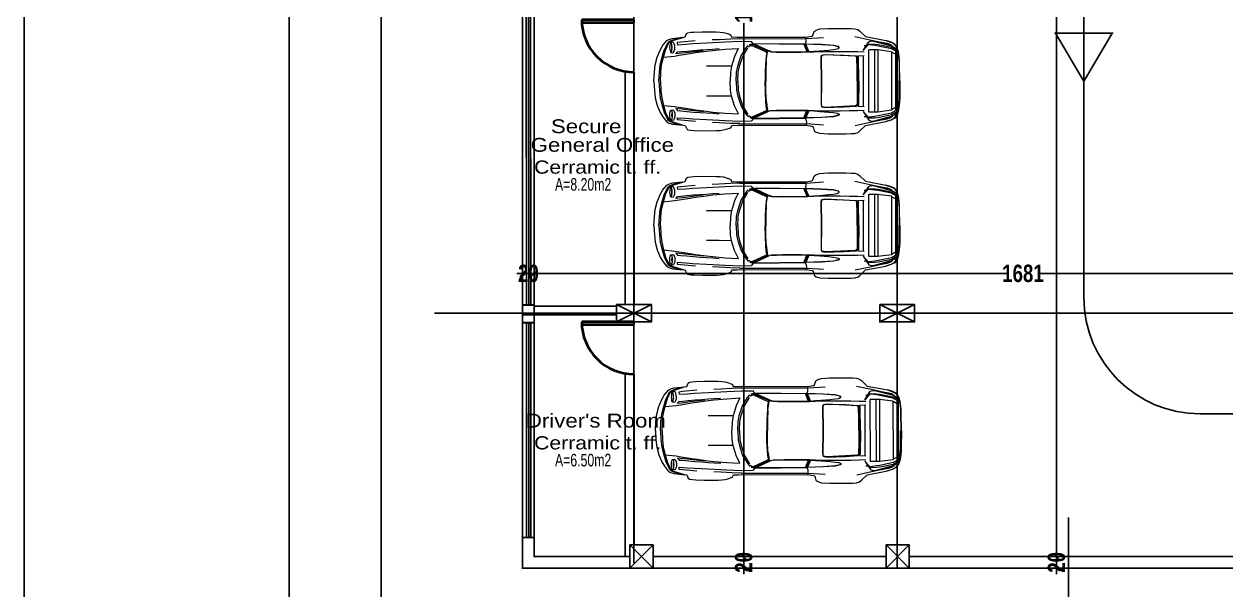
# Model space of a CAD drawing. Extents: x 285329 to 658348, y -83126 to -16980.
# Drawn here: x 330888 to 332954, y -42734 to -41760 of the extents above; entities that cross this region are included whole.
import ezdxf

# ---------------------------------------------------------------- set-up
doc = ezdxf.new("R2010")
doc.units = 0
doc.linetypes.add('CENTER', pattern=[50.8, 31.75, -6.35, 6.35, -6.35])
doc.layers.get('0').update_dxf_attribs({"linetype": 'CONTINUOUS'})
doc.layers.get('DEFPOINTS').update_dxf_attribs({"color": 9, "linetype": 'CONTINUOUS'})
for name, color, linetype, lineweight in [('A-Axis', 1, 'CENTER', 9), ('A-Door', 5, 'CONTINUOUS', 15), ('A-text finishing', 6, 'CONTINUOUS', 13), ('A-text function', 30, 'CONTINUOUS', 20), ('FIGURES', 153, 'CONTINUOUS', 0), ('SECTION-ar', 131, 'CONTINUOUS', 40), ('VIS', 8, 'CONTINUOUS', 18)]:
    doc.layers.add(name, color=color, linetype=linetype, lineweight=lineweight)
for name, color, linetype in [('AXIS', 1, 'CONTINUOUS'), ('COLUMN', 5, 'CONTINUOUS'), ('FURNITURE', 4, 'CONTINUOUS'), ('TEXT', 3, 'CONTINUOUS'), ('WALL', 7, 'CONTINUOUS'), ('WALL1', 2, 'CONTINUOUS')]:
    doc.layers.add(name, color=color, linetype=linetype)
doc.styles.add('ARIAL', font='BOD_CB.TTF', dxfattribs={"width": 1.2})
doc.styles.add('CITYBLUEPRINT', font='cityb___.ttf', dxfattribs={"width": 0.8})
doc.styles.get("Standard").update_dxf_attribs({"font": 'sanss___.ttf', "height": 15})
doc.dimstyles.new('50', dxfattribs={"dimtxt": 30, "dimasz": 10, "dimexe": 5, "dimexo": 6, "dimgap": 5, "dimtad": 0, "dimdec": 0, "dimdsep": 46, "dimtxsty": 'CITYBLUEPRINT', "dimblk1": 'OBLIQUE', "dimblk2": 'OBLIQUE', "dimsah": 1, "dimcen": 0.05, "dimdle": 0.03, "dimclre": 22, "dimclrt": 7, "dimadec": 0, "dimazin": 0, "dimtfac": 1, "dimtdec": 0, "dimtix": 1, "dimtmove": 0, "dimatfit": 3, "dimldrblk": 'OBLIQUE', "dimfxl": 1, "dimtolj": 1, "dimtzin": 0, "dimarcsym": 0})
doc.dimstyles.new('STANDARD$0', dxfattribs={"dimscale": 0, "dimtxt": 50, "dimasz": 8, "dimexe": 15, "dimexo": 0.0625, "dimgap": 2, "dimtad": 1, "dimdec": 0, "dimzin": 0, "dimdsep": 46, "dimtxsty": 'Standard', "dimblk1": 'ARCHTICK', "dimblk2": 'ARCHTICK', "dimsah": 1, "dimcen": 0.09, "dimdle": 15, "dimclrd": 3, "dimclre": 3, "dimclrt": 3, "dimazin": 0, "dimtfac": 1, "dimtdec": 0, "dimtofl": 0, "dimtmove": 1, "dimatfit": 3, "dimldrblk": 'ARCHTICK', "dimfxl": 1.0455, "dimfxlon": 1, "dimtolj": 1, "dimtzin": 0, "dimarcsym": 0})

# ---------------------------------------------------------------- blocks, each defined once
blk = doc.blocks.new('XREF1$0$02PCAR09')
at = {"color": 0, "linetype": 'ByBlock'}
for p, q in [((-139.39, 33.77), (-143.26, 30.05)), ((-138.14, 34.83), (-139.39, 33.77)), ((-136.04, 35.43), (-138.14, 34.83)), ((-133.57, 35.58), (-136.04, 35.43)), ((-129.86, 35.7), (-133.57, 35.58)), ((-117.88, 35.7), (-129.86, 35.7)), ((-112.33, 35.34), (-117.88, 35.7)), ((-109.85, 34.59), (-112.33, 35.34)), ((-108.47, 33.6), (-109.85, 34.59)), ((-107.73, 30.95), (-108.47, 33.6)), ((-47.09, 33.02), (-48.85, 32.53)), ((-44.85, 33.29), (-47.09, 33.02)), ((-42.26, 33.45), (-44.85, 33.29)), ((-32.75, 33.53), (-42.26, 33.45)), ((-27.18, 33.31), (-32.75, 33.53)), ((-24.96, 33.14), (-27.18, 33.31)), ((-22.98, 32.83), (-24.96, 33.14)), ((-22.13, 32.24), (-22.98, 32.83)), ((-164.79, 22.49), (-162.98, 25.22)), ((-162.81, 24.98), (-164.42, 22.49)), ((-162.98, 25.22), (-160.29, 26.5)), ((-160.49, 26.23), (-162.81, 24.98)), ((-159.78, 24.91), (-161.5, 23.73)), ((-149.39, 26.87), (-160.88, 23.8)), ((-151.85, 24.65), (-160.77, 22.81)), ((-157.04, 27.42), (-160.49, 26.23)), ((-160.29, 26.5), (-157.04, 27.42)), ((-157.91, 25.53), (-159.78, 24.91)), ((-157.91, 25.01), (-159.78, 24.24)), ((-152.81, 26.43), (-157.91, 25.53)), ((-153.83, 25.85), (-157.91, 25.01)), ((-143.26, 30.05), (-157.04, 27.42)), ((-153.47, 26.28), (-153.83, 25.85)), ((-146.25, 27.9), (-152.81, 26.43)), ((-149.51, 24.91), (-151.85, 24.65)), ((-145.43, 25.03), (-149.51, 24.91)), ((-149.51, 24.04), (-145.43, 24.53)), ((-147.04, 27.13), (-149.39, 26.87)), ((-145.43, 26.52), (-147.04, 27.13)), ((-136.16, 30.07), (-146.25, 27.9)), ((-141.73, 20.71), (-145.43, 26.52)), ((-145.43, 25.03), (-141.73, 20.73)), ((-145.43, 24.53), (-145.43, 25.03)), ((-121.6, 24.01), (-113.44, 24.57)), ((-121.58, 24.14), (-113.44, 24.69)), ((-103.18, 28.82), (-114.79, 29.59)), ((-113.44, 24.69), (-102.68, 25.08)), ((-113.44, 24.57), (-102.68, 24.96)), ((-107, 30.43), (-107.73, 30.95)), ((-102.8, 29.76), (-107, 30.43)), ((-104.9, 20.03), (-102.9, 24.96)), ((-104.22, 19.99), (-102.17, 24.96)), ((-101.45, 24.96), (-103.47, 19.98)), ((-103.18, 28.82), (-102.8, 29.76)), ((-58.2, 28.79), (-103.18, 28.82)), ((-103.18, 28.09), (-103.18, 28.82)), ((-103.06, 26.7), (-103.18, 28.09)), ((-102.68, 25.44), (-103.06, 26.7)), ((-56.22, 29.83), (-102.8, 29.76)), ((-67.1, 25.44), (-102.68, 25.06)), ((-102.68, 25.08), (-102.68, 25.44)), ((-102.68, 24.94), (-67.65, 25.32)), ((-102.68, 25.06), (-102.68, 24.94)), ((-77.45, 20.66), (-68.24, 24.88)), ((-67.39, 24.89), (-76.59, 20.66)), ((-76.17, 20.52), (-66.86, 24.77)), ((-66.42, 25.2), (-67.39, 24.89)), ((-67.1, 25.46), (-66.11, 26.89)), ((-67.1, 25.54), (-67.1, 25.54)), ((-64.81, 24.72), (-67.1, 25.46)), ((-66.86, 24.77), (-65.78, 24.81)), ((-58.32, 27.06), (-66.11, 26.89)), ((-65.78, 24.81), (-64.81, 24.72)), ((-48.2, 26.63), (-58.32, 27.06)), ((-58.2, 28.77), (-51.78, 28.55)), ((-52.64, 29.95), (-56.22, 29.83)), ((-52.16, 31.23), (-52.64, 29.95)), ((-51.29, 31.76), (-52.16, 31.23)), ((-51.78, 28.55), (-44.15, 28.14)), ((-48.85, 32.53), (-51.29, 31.76)), ((-44.15, 26.41), (-48.2, 26.63)), ((-44.15, 28.14), (-39.54, 27.93)), ((-35.6, 25.95), (-44.15, 26.41)), ((-26.33, 25.46), (-35.6, 25.95)), ((-28.03, 27.35), (-18.29, 26.45)), ((-21.41, 25.08), (-26.33, 25.46)), ((-21.22, 30), (-22.13, 32.24)), ((-16.03, 24.72), (-21.41, 25.08)), ((-19.65, 29.66), (-21.22, 30)), ((-12.48, 29.04), (-19.65, 29.78)), ((-12.79, 27.56), (-19.65, 29.66)), ((-18.29, 26.45), (-15.88, 26.19)), ((-13.04, 28.18), (-17.96, 29.55)), ((-15.88, 26.19), (-16.03, 24.72)), ((-14.12, 24.14), (-13.76, 25.41)), ((-13.76, 25.41), (-13.28, 26.26)), ((-13.28, 26.26), (-12.67, 26.55)), ((-10.59, 27.09), (-13.04, 28.18)), ((-10.26, 26.19), (-12.79, 27.56)), ((-12.67, 26.55), (-11.49, 26.19)), ((-10.14, 28.29), (-12.48, 29.04)), ((-12.22, 24.26), (-12.07, 25.22)), ((-12.07, 25.22), (-11.81, 25.93)), ((-11.81, 25.93), (-11.49, 26.19)), ((-11.49, 26.19), (-11.18, 25.93)), ((-11.18, 25.93), (-10.93, 25.22)), ((-10.93, 25.22), (-10.74, 24.13)), ((-9.43, 26.13), (-10.59, 27.09)), ((-8.9, 23.63), (-10.26, 26.19)), ((-8.78, 27.56), (-10.14, 28.29)), ((-6.9, 21.08), (-9.43, 26.13)), ((-5.94, 24.09), (-8.78, 27.56)), ((-166.21, 14.44), (-165.56, 19.69)), ((-165.19, 19.69), (-165.8, 14.82)), ((-165.56, 19.69), (-164.79, 22.49)), ((-164.42, 22.49), (-165.19, 19.69)), ((-163.6, 22.32), (-164.59, 21.21)), ((-163.6, 21.32), (-164.59, 20.71)), ((-164.59, -21.21), (-164.59, 21.21)), ((-160.88, 23.8), (-163.6, 22.32)), ((-160.77, 22.81), (-163.6, 21.32)), ((-163.6, 20.33), (-160.77, 21.82)), ((-163.6, 20.33), (-163.6, -20.33)), ((-163.6, 18.05), (-160.88, 19.53)), ((-161.5, 23.73), (-161.74, 23.33)), ((-160.77, 21.82), (-151.85, 23.66)), ((-160.77, 19.82), (-151.61, 21.07)), ((-160.77, 19.82), (-160.77, -19.82)), ((-159.78, 24.24), (-160.17, 23.99)), ((-151.85, 23.66), (-149.51, 24.04)), ((-151.61, 21.07), (-151.61, -21.07)), ((-151.61, 21.07), (-145.43, 21.07)), ((-149.26, 21.07), (-149.26, -21.19)), ((-145.43, -21.07), (-145.43, 21.07)), ((-142.39, 24.02), (-143.85, 23.95)), ((-137.77, 19.96), (-142.39, 19.75)), ((-138.14, 17.06), (-142.38, 17.26)), ((-141.73, 17.26), (-141.73, -17.16)), ((-138.57, 15.9), (-138.14, 17.06)), ((-137.51, 16.58), (-137.9, 15.9)), ((-132.34, 20.03), (-137.77, 19.96)), ((-136.98, 17.01), (-137.51, 16.58)), ((-137.48, 15.78), (-137.08, 16.44)), ((-137.08, 16.44), (-136.55, 16.78)), ((-128.55, 17.52), (-136.98, 17.01)), ((-136.55, 16.78), (-115.95, 17.82)), ((-126.04, 20.1), (-132.34, 20.03)), ((-115.76, 17.94), (-128.55, 17.52)), ((-115.78, 20.11), (-126.04, 20.1)), ((-125.42, 22.45), (-125.37, 22.96)), ((-125.08, 22.11), (-125.42, 22.45)), ((-125.37, 22.96), (-124.86, 23.34)), ((-125.15, 22.43), (-125.13, 22.84)), ((-124.89, 22.11), (-125.15, 22.43)), ((-125.13, 22.84), (-124.69, 23.22)), ((-124.01, 21.73), (-125.08, 22.11)), ((-123.84, 21.73), (-124.89, 22.11)), ((-124.86, 23.34), (-121.58, 24.14)), ((-124.69, 23.22), (-121.6, 24.01)), ((-121.62, 21.38), (-124.01, 21.73)), ((-121.62, 21.38), (-123.84, 21.73)), ((-118.22, 21.03), (-121.62, 21.38)), ((-112.19, 20.51), (-118.22, 21.03)), ((-115.95, 17.82), (-113.73, 17.36)), ((-108.37, 19.87), (-115.78, 20.11)), ((-113.56, 17.48), (-115.76, 17.94)), ((-113.73, 17.36), (-113.35, 15.95)), ((-113.2, 16.07), (-113.56, 17.48)), ((-108.37, 20.23), (-112.19, 20.51)), ((-104.22, 19.99), (-108.37, 20.23)), ((-104.27, 19.73), (-108.37, 19.87)), ((-99.56, 19.65), (-104.27, 19.73)), ((-99.52, 19.84), (-104.22, 19.99)), ((-87.11, 19.64), (-99.56, 19.65)), ((-87.11, 19.87), (-99.52, 19.84)), ((-82.86, 19.87), (-87.11, 19.87)), ((-82.86, 19.72), (-87.11, 19.64)), ((-79.67, 19.98), (-82.86, 19.87)), ((-79.63, 19.86), (-82.86, 19.72)), ((-79.67, 19.96), (-78.74, 20.2)), ((-77.89, 20.2), (-79.63, 19.86)), ((-78.74, 20.2), (-77.45, 20.66)), ((-77.21, 20.44), (-77.89, 20.2)), ((-76.59, 20.66), (-77.21, 20.44)), ((-76.95, 19.52), (-76.71, 20.25)), ((-76.73, 18.37), (-76.95, 19.52)), ((-76.42, 16.82), (-76.73, 18.37)), ((-76.71, 20.25), (-76.17, 20.52)), ((-76.22, 19.69), (-76.44, 19.24)), ((-76.44, 19.24), (-76.15, 18.22)), ((-76.1, 14.07), (-76.42, 16.82)), ((-75.65, 20.03), (-76.22, 19.69)), ((-76.15, 18.22), (-75.93, 16.82)), ((-75.93, 16.82), (-75.72, 13.98)), ((-66.4, 24.24), (-75.65, 20.03)), ((-65.14, 24.16), (-66.4, 24.24)), ((-64.13, 23.29), (-65.14, 24.16)), ((-62.4, 22.49), (-63.89, 24.21)), ((-60.22, 16.82), (-63.6, 22.49)), ((-58.97, 16.82), (-62.4, 22.49)), ((-60.22, 16.82), (-60.22, 16.82)), ((-58, 10.14), (-60.22, 16.82)), ((-56.75, 10.14), (-58.97, 16.82)), ((-57.13, 22.11), (-54.53, 16.8)), ((-48.2, 21.63), (-57.13, 22.11)), ((-54.53, 16.8), (-52.55, 10.14)), ((-39.78, 20.85), (-48.2, 21.63)), ((-39.78, 21.75), (-44.12, 22.11)), ((-35.6, 21.46), (-39.78, 21.75)), ((-35.6, 20.37), (-39.78, 20.85)), ((-31.38, 21.21), (-35.6, 21.46)), ((-28.21, 19.38), (-35.6, 20.37)), ((-33.48, 20.69), (-27.45, 19.99)), ((-26.79, 20.88), (-31.38, 21.21)), ((-24.62, 18.78), (-28.21, 19.38)), ((-27.45, 19.99), (-23.36, 19.5)), ((-22.2, 20.45), (-26.79, 20.88)), ((-17.01, 17.6), (-24.62, 18.78)), ((-23.36, 19.5), (-19.12, 18.97)), ((-18.2, 20.06), (-22.2, 20.45)), ((-19.12, 18.97), (-14.89, 18.51)), ((-16, 19.87), (-18.2, 20.06)), ((-13.95, 17.11), (-17.01, 17.6)), ((-14.89, 18.51), (-16, 19.87)), ((-14.22, 22.91), (-14.12, 24.14)), ((-14.12, 21.68), (-14.22, 22.91)), ((-13.76, 20.44), (-14.12, 21.68)), ((-6.56, 16.32), (-13.95, 17.11)), ((-13.28, 19.65), (-13.76, 20.44)), ((-12.67, 19.33), (-13.28, 19.65)), ((-11.49, 19.6), (-12.67, 19.33)), ((-12.31, 22.86), (-12.22, 24.26)), ((-12.24, 21.56), (-12.31, 22.86)), ((-12.04, 22.86), (-12.24, 21.56)), ((-12.07, 20.57), (-12.24, 21.58)), ((-12.22, 24.26), (-12.04, 22.86)), ((-11.81, 19.84), (-12.07, 20.57)), ((-11.49, 19.6), (-11.81, 19.84)), ((-11.18, 19.81), (-11.49, 19.6)), ((-10.93, 20.51), (-11.18, 19.81)), ((-10.74, 21.58), (-10.93, 20.51)), ((-10.74, 24.13), (-10.69, 22.86)), ((-10.69, 22.86), (-10.74, 21.58)), ((-7.91, 21.15), (-8.9, 23.63)), ((-6.56, 16.32), (-7.91, 21.15)), ((-5.57, 16.32), (-6.9, 21.08)), ((-5.26, 11.13), (-6.56, 16.32)), ((-4.27, 21.14), (-5.94, 24.09)), ((-4.27, 11.13), (-5.57, 16.32)), ((-2.17, 16.31), (-4.27, 21.14)), ((-0.87, 11.13), (-2.17, 16.31)), ((-166.57, 0.02), (-166.35, 11.22)), ((-166.35, 11.22), (-166.21, 14.44)), ((-165.94, 11.59), (-166.08, 0)), ((-165.8, 14.82), (-165.94, 11.59)), ((-138.66, 0), (-138.57, 15.9)), ((-137.9, 15.9), (-138.04, 8.28)), ((-138.04, 8.28), (-138.04, 0)), ((-137.56, 8.16), (-137.48, 15.78)), ((-137.56, 0), (-137.56, 8.16)), ((-113.4, -0.02), (-113.2, 16.07)), ((-113.35, 15.95), (-113.4, 0.02)), ((-76.1, 14.07), (-75.74, 7.15)), ((-75.72, 13.98), (-75.43, 7.15)), ((-57.13, 6.18), (-58, 10.14)), ((-55.9, 6.18), (-56.75, 10.14)), ((-52.55, 10.14), (-44.12, 10.09)), ((-52.55, 10.14), (-51.92, 6.18)), ((-44.12, 10.09), (-35.6, 10.09)), ((-4.7, 6.2), (-5.26, 11.13)), ((-3.7, 6.2), (-4.27, 11.13)), ((-0.31, 6.18), (-0.87, 11.13)), ((-165.94, -11.59), (-166.08, 0)), ((-138.66, 0), (-138.57, -15.9)), ((-138.04, -8.28), (-138.04, 0)), ((-137.56, 0), (-137.56, -8.16)), ((-113.4, 0.02), (-113.2, -16.07)), ((-75.74, 7.15), (-75.77, 0)), ((-75.74, -7.15), (-75.77, 0)), ((-75.43, 7.15), (-75.4, 0)), ((-75.43, -7.15), (-75.4, 0)), ((-56.89, 0), (-57.13, 6.18)), ((-56.89, 0), (-57.13, -6.18)), ((-55.64, 0), (-55.9, 6.18)), ((-55.64, 0), (-55.9, -6.18)), ((-51.92, 6.18), (-51.68, 0)), ((-51.92, -6.18), (-51.68, 0)), ((-4.39, 0), (-4.7, 6.2)), ((-4.39, 0), (-4.7, -6.2)), ((-3.4, 0), (-3.7, 6.2)), ((-3.4, 0), (-3.7, -6.2)), ((0, 0), (-0.31, 6.18)), ((0, 0), (-0.31, -6.18)), ((-166.57, -0.02), (-166.35, -11.22)), ((-113.35, -15.95), (-113.4, -0.02)), ((-76.1, -14.07), (-75.74, -7.15)), ((-75.72, -13.98), (-75.43, -7.15)), ((-57.13, -6.18), (-58, -10.14)), ((-55.9, -6.18), (-56.75, -10.14)), ((-52.55, -10.14), (-51.92, -6.18)), ((-4.7, -6.2), (-5.26, -11.13)), ((-3.7, -6.2), (-4.27, -11.13)), ((-0.31, -6.18), (-0.87, -11.13)), ((-166.35, -11.22), (-166.21, -14.44)), ((-166.21, -14.44), (-165.56, -19.69)), ((-165.8, -14.82), (-165.94, -11.59)), ((-165.19, -19.69), (-165.8, -14.82)), ((-138.57, -15.9), (-138.14, -17.06)), ((-137.9, -15.9), (-138.04, -8.28)), ((-137.51, -16.58), (-137.9, -15.9)), ((-137.56, -8.16), (-137.48, -15.78)), ((-137.48, -15.78), (-137.08, -16.44)), ((-113.73, -17.36), (-113.35, -15.95)), ((-113.2, -16.07), (-113.56, -17.48)), ((-76.1, -14.07), (-76.42, -16.82)), ((-75.93, -16.82), (-75.72, -13.98)), ((-58, -10.14), (-60.22, -16.82)), ((-56.75, -10.14), (-58.97, -16.82)), ((-54.53, -16.8), (-52.55, -10.14)), ((-52.55, -10.14), (-44.12, -10.09)), ((-44.12, -10.09), (-35.6, -10.09)), ((-5.26, -11.13), (-6.56, -16.32)), ((-4.27, -11.13), (-5.57, -16.32)), ((-0.87, -11.13), (-2.17, -16.31)), ((-165.56, -19.69), (-164.79, -22.49)), ((-164.42, -22.49), (-165.19, -19.69)), ((-164.79, -22.49), (-162.98, -25.22)), ((-163.6, -21.32), (-164.59, -20.71)), ((-163.6, -22.32), (-164.59, -21.21)), ((-162.81, -24.98), (-164.42, -22.49)), ((-163.6, -18.05), (-160.88, -19.53)), ((-163.6, -20.33), (-160.77, -21.82)), ((-160.77, -22.81), (-163.6, -21.32)), ((-160.88, -23.8), (-163.6, -22.32)), ((-161.5, -23.73), (-161.74, -23.33)), ((-159.78, -24.91), (-161.5, -23.73)), ((-149.39, -26.87), (-160.88, -23.8)), ((-160.77, -19.82), (-151.61, -21.07)), ((-160.77, -21.82), (-151.85, -23.66)), ((-151.85, -24.65), (-160.77, -22.81)), ((-159.78, -24.24), (-160.17, -23.99)), ((-157.91, -25.01), (-159.78, -24.24)), ((-151.85, -23.66), (-149.51, -24.04)), ((-151.61, -21.07), (-145.43, -21.07)), ((-149.51, -24.04), (-145.43, -24.53)), ((-141.73, -20.71), (-145.43, -26.52)), ((-145.43, -25.03), (-141.73, -20.73)), ((-142.39, -24.02), (-143.85, -23.95)), ((-137.77, -19.96), (-142.39, -19.75)), ((-138.14, -17.06), (-142.38, -17.26)), ((-132.34, -20.03), (-137.77, -19.96)), ((-136.98, -17.01), (-137.51, -16.58)), ((-137.08, -16.44), (-136.55, -16.78)), ((-128.55, -17.52), (-136.98, -17.01)), ((-136.55, -16.78), (-115.95, -17.82)), ((-126.04, -20.1), (-132.34, -20.03)), ((-115.76, -17.94), (-128.55, -17.52)), ((-115.78, -20.11), (-126.04, -20.1)), ((-125.08, -22.11), (-125.42, -22.45)), ((-125.42, -22.45), (-125.37, -22.96)), ((-125.37, -22.96), (-124.86, -23.34)), ((-124.89, -22.11), (-125.15, -22.43)), ((-125.15, -22.43), (-125.13, -22.84)), ((-125.13, -22.84), (-124.69, -23.22)), ((-124.01, -21.73), (-125.08, -22.11)), ((-123.84, -21.73), (-124.89, -22.11)), ((-124.86, -23.34), (-121.58, -24.14)), ((-124.69, -23.22), (-121.6, -24.01)), ((-121.62, -21.38), (-124.01, -21.73)), ((-121.62, -21.38), (-123.84, -21.73)), ((-118.22, -21.03), (-121.62, -21.38)), ((-121.6, -24.01), (-113.44, -24.57)), ((-121.58, -24.14), (-113.44, -24.69)), ((-112.19, -20.51), (-118.22, -21.03)), ((-115.95, -17.82), (-113.73, -17.36)), ((-108.37, -19.87), (-115.78, -20.11)), ((-113.56, -17.48), (-115.76, -17.94)), ((-108.37, -20.23), (-112.19, -20.51)), ((-104.27, -19.73), (-108.37, -19.87)), ((-104.22, -19.99), (-108.37, -20.23)), ((-104.9, -20.03), (-102.9, -24.96)), ((-99.56, -19.65), (-104.27, -19.73)), ((-99.52, -19.84), (-104.22, -19.99)), ((-104.22, -19.99), (-102.17, -24.96)), ((-101.45, -24.96), (-103.47, -19.98)), ((-87.11, -19.64), (-99.56, -19.65)), ((-87.11, -19.87), (-99.52, -19.84)), ((-82.86, -19.72), (-87.11, -19.64)), ((-82.86, -19.87), (-87.11, -19.87)), ((-79.63, -19.86), (-82.86, -19.72)), ((-79.67, -19.98), (-82.86, -19.87)), ((-79.67, -19.96), (-78.74, -20.2)), ((-77.89, -20.2), (-79.63, -19.86)), ((-78.74, -20.2), (-77.45, -20.66)), ((-77.21, -20.44), (-77.89, -20.2)), ((-77.45, -20.66), (-68.24, -24.88)), ((-76.59, -20.66), (-77.21, -20.44)), ((-76.73, -18.37), (-76.95, -19.52)), ((-76.95, -19.52), (-76.71, -20.25)), ((-76.42, -16.82), (-76.73, -18.37)), ((-76.71, -20.25), (-76.17, -20.52)), ((-67.39, -24.89), (-76.59, -20.66)), ((-76.44, -19.24), (-76.15, -18.22)), ((-76.22, -19.69), (-76.44, -19.24)), ((-75.65, -20.03), (-76.22, -19.69)), ((-76.17, -20.52), (-66.86, -24.77)), ((-76.15, -18.22), (-75.93, -16.82)), ((-66.4, -24.24), (-75.65, -20.03)), ((-65.14, -24.16), (-66.4, -24.24)), ((-64.13, -23.29), (-65.14, -24.16)), ((-62.4, -22.49), (-63.89, -24.21)), ((-60.22, -16.82), (-63.6, -22.49)), ((-58.97, -16.82), (-62.4, -22.49)), ((-60.22, -16.82), (-60.22, -16.82)), ((-57.13, -22.11), (-54.53, -16.8)), ((-48.2, -21.63), (-57.13, -22.11)), ((-39.78, -20.85), (-48.2, -21.63)), ((-39.78, -21.75), (-44.12, -22.11)), ((-35.6, -20.37), (-39.78, -20.85)), ((-35.6, -21.46), (-39.78, -21.75)), ((-28.21, -19.38), (-35.6, -20.37)), ((-31.38, -21.21), (-35.6, -21.46)), ((-33.48, -20.69), (-27.45, -19.99)), ((-26.79, -20.88), (-31.38, -21.21)), ((-24.62, -18.78), (-28.21, -19.38)), ((-27.45, -19.99), (-23.36, -19.5)), ((-22.2, -20.45), (-26.79, -20.88)), ((-17.01, -17.6), (-24.62, -18.78)), ((-23.36, -19.5), (-19.12, -18.97)), ((-18.2, -20.06), (-22.2, -20.45)), ((-19.12, -18.97), (-14.89, -18.51)), ((-16, -19.87), (-18.2, -20.06)), ((-13.95, -17.11), (-17.01, -17.6)), ((-14.89, -18.51), (-16, -19.87)), ((-14.12, -21.68), (-14.22, -22.91)), ((-14.22, -22.91), (-14.12, -24.14)), ((-13.76, -20.44), (-14.12, -21.68)), ((-14.12, -24.14), (-13.76, -25.41)), ((-6.56, -16.32), (-13.95, -17.11)), ((-13.28, -19.65), (-13.76, -20.44)), ((-12.67, -19.33), (-13.28, -19.65)), ((-11.49, -19.6), (-12.67, -19.33)), ((-12.24, -21.56), (-12.31, -22.86)), ((-12.31, -22.86), (-12.22, -24.26)), ((-12.07, -20.57), (-12.24, -21.58)), ((-12.04, -22.86), (-12.24, -21.56)), ((-12.22, -24.26), (-12.04, -22.86)), ((-12.22, -24.26), (-12.07, -25.22)), ((-11.81, -19.84), (-12.07, -20.57)), ((-11.49, -19.6), (-11.81, -19.84)), ((-11.18, -19.81), (-11.49, -19.6)), ((-10.93, -20.51), (-11.18, -19.81)), ((-10.74, -21.58), (-10.93, -20.51)), ((-10.93, -25.22), (-10.74, -24.13)), ((-10.69, -22.86), (-10.74, -21.58)), ((-10.74, -24.13), (-10.69, -22.86)), ((-8.9, -23.63), (-10.26, -26.19)), ((-6.9, -21.08), (-9.43, -26.13)), ((-7.91, -21.15), (-8.9, -23.63)), ((-5.94, -24.09), (-8.78, -27.56)), ((-6.56, -16.32), (-7.91, -21.15)), ((-5.57, -16.32), (-6.9, -21.08)), ((-4.27, -21.14), (-5.94, -24.09)), ((-2.17, -16.31), (-4.27, -21.14)), ((-162.98, -25.22), (-160.29, -26.5)), ((-160.49, -26.23), (-162.81, -24.98)), ((-157.04, -27.42), (-160.49, -26.23)), ((-160.29, -26.5), (-157.04, -27.42)), ((-157.91, -25.53), (-159.78, -24.91)), ((-153.83, -25.85), (-157.91, -25.01)), ((-152.81, -26.43), (-157.91, -25.53)), ((-143.26, -30.05), (-157.04, -27.42)), ((-153.47, -26.28), (-153.83, -25.85)), ((-146.25, -27.9), (-152.81, -26.43)), ((-149.51, -24.91), (-151.85, -24.65)), ((-145.43, -25.03), (-149.51, -24.91)), ((-147.04, -27.13), (-149.39, -26.87)), ((-145.43, -26.52), (-147.04, -27.13)), ((-136.16, -30.07), (-146.25, -27.9)), ((-145.43, -24.53), (-145.43, -25.03)), ((-139.39, -33.77), (-143.26, -30.05)), ((-103.18, -28.82), (-114.79, -29.59)), ((-113.44, -24.57), (-102.68, -24.96)), ((-113.44, -24.69), (-102.68, -25.08)), ((-107.73, -30.95), (-108.47, -33.6)), ((-107, -30.43), (-107.73, -30.95)), ((-102.8, -29.76), (-107, -30.43)), ((-103.06, -26.7), (-103.18, -28.09)), ((-103.18, -28.09), (-103.18, -28.82)), ((-58.2, -28.79), (-103.18, -28.82)), ((-103.18, -28.82), (-102.8, -29.76)), ((-102.68, -25.44), (-103.06, -26.7)), ((-56.22, -29.83), (-102.8, -29.76)), ((-102.68, -25.06), (-102.68, -24.94)), ((-102.68, -24.94), (-67.65, -25.32)), ((-67.1, -25.44), (-102.68, -25.06)), ((-102.68, -25.08), (-102.68, -25.44)), ((-66.42, -25.2), (-67.39, -24.89)), ((-64.81, -24.72), (-67.1, -25.46)), ((-67.1, -25.46), (-66.11, -26.89)), ((-67.1, -25.54), (-67.1, -25.54)), ((-66.86, -24.77), (-65.78, -24.81)), ((-58.32, -27.06), (-66.11, -26.89)), ((-65.78, -24.81), (-64.81, -24.72)), ((-48.2, -26.63), (-58.32, -27.06)), ((-58.2, -28.77), (-51.78, -28.55)), ((-52.64, -29.95), (-56.22, -29.83)), ((-52.16, -31.23), (-52.64, -29.95)), ((-51.29, -31.76), (-52.16, -31.23)), ((-51.78, -28.55), (-44.15, -28.14)), ((-48.85, -32.53), (-51.29, -31.76)), ((-47.09, -33.02), (-48.85, -32.53)), ((-44.15, -26.41), (-48.2, -26.63)), ((-35.6, -25.95), (-44.15, -26.41)), ((-44.15, -28.14), (-39.54, -27.93)), ((-26.33, -25.46), (-35.6, -25.95)), ((-28.03, -27.35), (-18.29, -26.45)), ((-21.41, -25.08), (-26.33, -25.46)), ((-22.13, -32.24), (-22.98, -32.83)), ((-21.22, -30), (-22.13, -32.24)), ((-16.03, -24.72), (-21.41, -25.08)), ((-19.65, -29.66), (-21.22, -30)), ((-12.79, -27.56), (-19.65, -29.66)), ((-12.48, -29.04), (-19.65, -29.78)), ((-18.29, -26.45), (-15.88, -26.19)), ((-13.04, -28.18), (-17.96, -29.55)), ((-15.88, -26.19), (-16.03, -24.72)), ((-13.76, -25.41), (-13.28, -26.26)), ((-13.28, -26.26), (-12.67, -26.55)), ((-10.59, -27.09), (-13.04, -28.18)), ((-10.26, -26.19), (-12.79, -27.56)), ((-12.67, -26.55), (-11.49, -26.19)), ((-10.14, -28.29), (-12.48, -29.04)), ((-12.07, -25.22), (-11.81, -25.93)), ((-11.81, -25.93), (-11.49, -26.19)), ((-11.49, -26.19), (-11.18, -25.93)), ((-11.18, -25.93), (-10.93, -25.22)), ((-9.43, -26.13), (-10.59, -27.09)), ((-8.78, -27.56), (-10.14, -28.29)), ((-138.14, -34.83), (-139.39, -33.77)), ((-136.04, -35.43), (-138.14, -34.83)), ((-133.57, -35.58), (-136.04, -35.43)), ((-129.86, -35.7), (-133.57, -35.58)), ((-117.88, -35.7), (-129.86, -35.7)), ((-112.33, -35.34), (-117.88, -35.7)), ((-109.85, -34.59), (-112.33, -35.34)), ((-108.47, -33.6), (-109.85, -34.59)), ((-44.85, -33.29), (-47.09, -33.02)), ((-42.26, -33.45), (-44.85, -33.29)), ((-32.75, -33.53), (-42.26, -33.45)), ((-27.18, -33.31), (-32.75, -33.53)), ((-24.96, -33.14), (-27.18, -33.31)), ((-22.98, -32.83), (-24.96, -33.14))]:
    blk.add_line(p, q, dxfattribs=at)
blk = doc.blocks.new('sec')
at = {"layer": 'WALL'}
for p, q in [((0, 105.9), (0, 319.4)), ((0, 105.9), (-115.7, 0)), ((-115.7, 0), (153.7, 0)), ((0, -105.9), (0, -153.8))]:
    blk.add_line(p, q, dxfattribs=at)
at = {"layer": 'WALL', "const_width": 6}
for points in [[(0, 105.9), (-115.7, 0), (-201.5, 0)], [(0, -105.9), (-115.7, 0)]]:
    blk.add_lwpolyline(points, dxfattribs=at)
at = {"layer": 'WALL'}
blk.add_circle((0, 0), 57.9, dxfattribs=at)
blk = doc.blocks.new('COLUMN')
at = {"layer": 'AXIS'}
for p, q in [((236924.7, -9644.3), (236984.7, -9674.3)), ((236984.7, -9644.3), (236924.7, -9674.3))]:
    blk.add_line(p, q, dxfattribs=at)
at = {"layer": 'COLUMN'}
blk.add_lwpolyline([(236924.7, -9644.3), (236984.7, -9644.3), (236984.7, -9674.3), (236924.7, -9674.3)], close=True, dxfattribs=at)
blk = doc.blocks.new('cbcb')
at = {"layer": 'AXIS'}
for p, q in [((327577.9, -10741.6), (327577.9, -14318.5)), ((328031, -10741.7), (328030.4, -14326.1)), ((327235.1, -13888.5), (329572, -13888.5))]:
    blk.add_line(p, q, dxfattribs=at)
at = {"layer": 'WALL', "linetype": 'Continuous'}
for p in [(90623.2, -4229.3), (91075.7, -4229.3)]:
    blk.add_blockref('COLUMN', p, dxfattribs=at)
blk = doc.blocks.new('_Oblique')
at = {"color": 0, "lineweight": -2}
blk.add_line((-0.5, -0.5), (0.5, 0.5), dxfattribs=at)
blk = doc.blocks.new('*D2924')
at = {"layer": 'DEFPOINTS', "color": 0, "linetype": 'Continuous', "lineweight": 5, "transparency": 16777216}
for p in [(332125, -40768.2), (332125, -42676.3), (332125, -42676.3)]:
    blk.add_point(p, dxfattribs=at)
at = {"layer": 'VIS', "color": 0, "linetype": 'Continuous', "lineweight": -2, "transparency": 16777216}
for p, q in [((332125, -40768.1), (332125, -41685.7)), ((332125, -42676.3), (332125, -41758.7))]:
    blk.add_line(p, q, dxfattribs=at)
at = {"layer": 'VIS', "color": 22, "linetype": 'Continuous', "lineweight": -2, "transparency": 16777216}
for p, q in [((332131, -40768.2), (332130, -40768.2)), ((332131, -42676.3), (332130, -42676.3))]:
    blk.add_line(p, q, dxfattribs=at)
at = {"layer": 'VIS', "color": 0, "linetype": 'Continuous', "lineweight": -2, "transparency": 16777216, "xscale": 10, "yscale": 10, "zscale": 10}
for p, rotation in [((332125, -40768.2), 90), ((332125, -42676.3), 270)]:
    blk.add_blockref('_Oblique', p, dxfattribs=dict(at, rotation=rotation))
at = {"layer": 'VIS', "color": 7, "linetype": 'Continuous', "lineweight": 5, "transparency": 16777216, "insert": (332125, -41722.2), "char_height": 30, "attachment_point": 5, "rotation": 90, "style": 'CITYBLUEPRINT'}
blk.add_mtext('\\A1;1908', dxfattribs=at)
blk = doc.blocks.new('*D2925')
at = {"layer": 'DEFPOINTS', "color": 0, "linetype": 'Continuous', "lineweight": 5, "transparency": 16777216}
for p in [(332125, -42676.3), (332125, -42696.3), (332125, -42696.3)]:
    blk.add_point(p, dxfattribs=at)
at = {"layer": 'VIS', "color": 0, "linetype": 'Continuous', "lineweight": -2, "transparency": 16777216}
for p, q in [((332125, -42676.3), (332125, -42666.3)), ((332125, -42676.3), (332125, -42696.3)), ((332125, -42696.3), (332125, -42706.3))]:
    blk.add_line(p, q, dxfattribs=at)
at = {"layer": 'VIS', "color": 22, "linetype": 'Continuous', "lineweight": -2, "transparency": 16777216}
for p, q in [((332131, -42676.3), (332130, -42676.3)), ((332131, -42696.3), (332130, -42696.3))]:
    blk.add_line(p, q, dxfattribs=at)
at = {"layer": 'VIS', "color": 0, "linetype": 'Continuous', "lineweight": -2, "transparency": 16777216, "xscale": 10, "yscale": 10, "zscale": 10}
for p, rotation in [((332125, -42676.3), 270), ((332125, -42696.3), 90)]:
    blk.add_blockref('_Oblique', p, dxfattribs=dict(at, rotation=rotation))
at = {"layer": 'VIS', "color": 7, "linetype": 'Continuous', "lineweight": 5, "transparency": 16777216, "insert": (332125, -42686.3), "char_height": 30, "attachment_point": 5, "rotation": 90, "style": 'CITYBLUEPRINT'}
blk.add_mtext('\\A1;20', dxfattribs=at)
blk = doc.blocks.new('*D2929')
at = {"layer": 'DEFPOINTS', "color": 0, "linetype": 'Continuous', "lineweight": 5, "transparency": 16777216}
for p in [(332699.4, -39562.5), (332662.8, -42676.3), (332662.9, -42676.3)]:
    blk.add_point(p, dxfattribs=at)
at = {"layer": 'VIS', "color": 22, "linetype": 'Continuous', "lineweight": -2, "transparency": 16777216}
for p, q in [((332693.4, -39562.5), (332657.8, -39562.5)), ((332656.9, -42676.3), (332657.8, -42676.3))]:
    blk.add_line(p, q, dxfattribs=at)
at = {"layer": 'VIS', "color": 0, "linetype": 'Continuous', "lineweight": -2, "transparency": 16777216}
for p, q in [((332662.8, -39562.5), (332662.8, -41090.9)), ((332662.8, -42676.3), (332662.8, -41147.9))]:
    blk.add_line(p, q, dxfattribs=at)
at = {"layer": 'VIS', "color": 0, "linetype": 'Continuous', "lineweight": -2, "transparency": 16777216, "xscale": 10, "yscale": 10, "zscale": 10}
for p, rotation in [((332662.8, -39562.5), 90), ((332662.8, -42676.3), 270)]:
    blk.add_blockref('_Oblique', p, dxfattribs=dict(at, rotation=rotation))
at = {"layer": 'VIS', "color": 7, "linetype": 'Continuous', "lineweight": 5, "transparency": 16777216, "insert": (332662.8, -41119.4), "char_height": 30, "attachment_point": 5, "rotation": 90, "style": 'CITYBLUEPRINT'}
blk.add_mtext('\\A1;3114', dxfattribs=at)
blk = doc.blocks.new('*D2930')
at = {"layer": 'DEFPOINTS', "color": 0, "linetype": 'Continuous', "lineweight": 5, "transparency": 16777216}
for p in [(332662.9, -42676.3), (332662.8, -42696.3), (332662.9, -42696.3)]:
    blk.add_point(p, dxfattribs=at)
at = {"layer": 'VIS', "color": 0, "linetype": 'Continuous', "lineweight": -2, "transparency": 16777216}
for p, q in [((332662.8, -42676.3), (332662.8, -42666.3)), ((332662.8, -42676.3), (332662.8, -42696.3)), ((332662.8, -42696.3), (332662.8, -42706.3))]:
    blk.add_line(p, q, dxfattribs=at)
at = {"layer": 'VIS', "color": 22, "linetype": 'Continuous', "lineweight": -2, "transparency": 16777216}
for p, q in [((332656.9, -42676.3), (332657.8, -42676.3)), ((332656.9, -42696.3), (332657.8, -42696.3))]:
    blk.add_line(p, q, dxfattribs=at)
at = {"layer": 'VIS', "color": 0, "linetype": 'Continuous', "lineweight": -2, "transparency": 16777216, "xscale": 10, "yscale": 10, "zscale": 10}
for p, rotation in [((332662.8, -42676.3), 270), ((332662.8, -42696.3), 90)]:
    blk.add_blockref('_Oblique', p, dxfattribs=dict(at, rotation=rotation))
at = {"layer": 'VIS', "color": 7, "linetype": 'Continuous', "lineweight": 5, "transparency": 16777216, "insert": (332662.8, -42686.3), "char_height": 30, "attachment_point": 5, "rotation": 90, "style": 'CITYBLUEPRINT'}
blk.add_mtext('\\A1;20', dxfattribs=at)
blk = doc.blocks.new('*D2981')
at = {"layer": 'DEFPOINTS', "color": 0, "linetype": 'Continuous', "lineweight": 5, "transparency": 16777216}
for p in [(331764.8, -42189.2), (331744.8, -42243.4), (331764.8, -42243.2)]:
    blk.add_point(p, dxfattribs=at)
at = {"layer": 'VIS', "color": 0, "linetype": 'Continuous', "lineweight": -2, "transparency": 16777216}
for p, q in [((331744.8, -42189.2), (331734.8, -42189.2)), ((331744.8, -42189.2), (331764.8, -42189.2)), ((331764.8, -42189.2), (331774.8, -42189.2))]:
    blk.add_line(p, q, dxfattribs=at)
at = {"layer": 'VIS', "color": 22, "linetype": 'Continuous', "lineweight": -2, "transparency": 16777216}
for p, q in [((331744.8, -42237.4), (331744.8, -42184.2)), ((331764.8, -42237.2), (331764.8, -42184.2))]:
    blk.add_line(p, q, dxfattribs=at)
at = {"layer": 'VIS', "color": 0, "linetype": 'Continuous', "lineweight": -2, "transparency": 16777216, "xscale": 10, "yscale": 10, "zscale": 10}
blk.add_blockref('_Oblique', (331744.8, -42189.2), dxfattribs=at)
at = {"layer": 'VIS', "color": 0, "linetype": 'Continuous', "lineweight": -2, "transparency": 16777216, "xscale": 10, "yscale": 10, "zscale": 10, "rotation": 180}
blk.add_blockref('_Oblique', (331764.8, -42189.2), dxfattribs=at)
at = {"layer": 'VIS', "color": 7, "linetype": 'Continuous', "lineweight": 5, "transparency": 16777216, "insert": (331754.8, -42189.2), "char_height": 30, "attachment_point": 5, "style": 'CITYBLUEPRINT'}
blk.add_mtext('\\A1;20', dxfattribs=at)
blk = doc.blocks.new('*D2982')
at = {"layer": 'DEFPOINTS', "color": 0, "linetype": 'Continuous', "lineweight": 5, "transparency": 16777216}
for p in [(333445.5, -42189.2), (333445.5, -42189.2), (331764.8, -42243.2)]:
    blk.add_point(p, dxfattribs=at)
at = {"layer": 'VIS', "color": 0, "linetype": 'Continuous', "lineweight": -2, "transparency": 16777216}
for p, q in [((331764.7, -42189.2), (332577, -42189.2)), ((333445.5, -42189.2), (332633.2, -42189.2))]:
    blk.add_line(p, q, dxfattribs=at)
at = {"layer": 'VIS', "color": 22, "linetype": 'Continuous', "lineweight": -2, "transparency": 16777216}
for p, q in [((331764.8, -42237.2), (331764.8, -42184.2)), ((333445.5, -42195.2), (333445.5, -42194.2))]:
    blk.add_line(p, q, dxfattribs=at)
at = {"layer": 'VIS', "color": 0, "linetype": 'Continuous', "lineweight": -2, "transparency": 16777216, "xscale": 10, "yscale": 10, "zscale": 10, "rotation": 180}
blk.add_blockref('_Oblique', (331764.8, -42189.2), dxfattribs=at)
at = {"layer": 'VIS', "color": 0, "linetype": 'Continuous', "lineweight": -2, "transparency": 16777216, "xscale": 10, "yscale": 10, "zscale": 10}
blk.add_blockref('_Oblique', (333445.5, -42189.2), dxfattribs=at)
at = {"layer": 'VIS', "color": 7, "linetype": 'Continuous', "lineweight": 5, "transparency": 16777216, "insert": (332605.1, -42189.2), "char_height": 30, "attachment_point": 5, "style": 'CITYBLUEPRINT'}
blk.add_mtext('\\A1;1681', dxfattribs=at)
blk = doc.blocks.new('D70')
at = {"layer": 'A-Axis'}
blk.add_line((307725.1, -30884.8), (307725.1, -30817.1), dxfattribs=at)
at = {"layer": 'A-Door'}
for p, q in [((307725.1, -30817.1), (307725.1, -30820.5)), ((307792.7, -30817.1), (307792.7, -30820.5))]:
    blk.add_line(p, q, dxfattribs=at)
at = {"layer": 'SECTION-ar', "ltscale": 20}
for p, q in [((307725.1, -30817.1), (307792.7, -30817.1)), ((307792.7, -30820.5), (307725.1, -30820.5))]:
    blk.add_line(p, q, dxfattribs=at)
at = {"layer": 'SECTION-ar', "ltscale": 20, "extrusion": (0, 0, -1)}
blk.add_ellipse((307725.1, -30817.1), major_axis=(-47.9, 47.9), ratio=1, start_param=2.356194, end_param=3.926991, dxfattribs=at)
blk = doc.blocks.new('_ARCHTICK')
at = {"color": 0, "linetype": 'ByBlock', "const_width": 0.15}
blk.add_lwpolyline([(-0.5, -0.5), (0.5, 0.5)], dxfattribs=at)
blk = doc.blocks.new('*D2996')
at = {"layer": 'DEFPOINTS', "color": 0, "linetype": 'Continuous', "lineweight": 5, "transparency": 16777216}
for p in [(331501.8, -39223.1), (331343.4, -42934.1), (331501.8, -42934.1)]:
    blk.add_point(p, dxfattribs=at)
at = {"layer": 'WALL', "color": 3, "linetype": 'Continuous', "lineweight": -2, "transparency": 16777216}
for p, q in [((331344.4, -39223.1), (331328.4, -39223.1)), ((331343.4, -39208.1), (331343.4, -42949.1)), ((331344.4, -42934.1), (331328.4, -42934.1))]:
    blk.add_line(p, q, dxfattribs=at)
at = {"layer": 'WALL', "color": 3, "linetype": 'Continuous', "lineweight": -2, "transparency": 16777216, "xscale": 8, "yscale": 8, "zscale": 8}
for p, rotation in [((331343.4, -39223.1), 90), ((331343.4, -42934.1), 270)]:
    blk.add_blockref('_ARCHTICK', p, dxfattribs=dict(at, rotation=rotation))
at = {"layer": 'WALL', "color": 3, "linetype": 'Continuous', "transparency": 16777216, "insert": (331333.7, -41078.6), "char_height": 15, "attachment_point": 5, "rotation": 90}
blk.add_mtext('\\A1;3711', dxfattribs=at)

msp = doc.modelspace()

# ---------------------------------------------------------------- linework, layer by layer
at = {"layer": 'AXIS', "ltscale": 3}
for p, q in [((331969.19, -42696.28), (331929.19, -42656.28)), ((331929.19, -42696.28), (331969.19, -42656.28)), ((332409.66, -42696.28), (332369.66, -42656.28)), ((332369.66, -42696.28), (332409.66, -42656.28))]:
    msp.add_line(p, q, dxfattribs=at)
at = {"layer": 'COLUMN', "linetype": 'Continuous', "lineweight": 5}
msp.add_lwpolyline([(334575.06, -38608.53), (334575.06, -43858.53), (330887.56, -43858.53), (330887.56, -38608.53)], close=True, dxfattribs=at)
at = {"layer": 'COLUMN'}
for points in [[(331969.19, -42696.28), (331969.19, -42656.28), (331929.19, -42656.28), (331929.19, -42696.28), (331969.19, -42696.28)], [(331929.19, -42696.28), (331929.19, -42656.28), (331969.19, -42656.28), (331969.19, -42696.28), (331929.19, -42696.28)], [(332409.66, -42696.28), (332409.66, -42656.28), (332369.66, -42656.28), (332369.66, -42696.28), (332409.66, -42696.28)], [(332369.66, -42696.28), (332369.66, -42656.28), (332409.66, -42656.28), (332409.66, -42696.28), (332369.66, -42696.28)]]:
    msp.add_lwpolyline(points, dxfattribs=at)
at = {"layer": 'FURNITURE', "ltscale": 3}
for p, q in [((332709.82, -40630.67), (332709.82, -42230.69)), ((332709.82, -42230.69), (332709.82, -40658.41)), ((331744.76, -42273.74), (331744.76, -41938.74)), ((331744.76, -42273.74), (331744.76, -41938.74)), ((331764.76, -41953.74), (331764.76, -42253.74)), ((333655.46, -42430.69), (332909.82, -42430.69))]:
    msp.add_line(p, q, dxfattribs=at)
for points in [[(331764.76, -41842.99), (331764.76, -40980.51)], [(331764.76, -41842.99), (331764.76, -41458.58)], [(331744.76, -42243.37), (331744.76, -41737.7)], [(331759.07, -42243.9), (331758.58, -41737.7), (331750.93, -41737.7), (331751.42, -42243.9)], [(331764.76, -41958.9), (331764.76, -41842.99)], [(331764.76, -41958.82), (331764.76, -41858.74)], [(331764.76, -42253.74), (331764.76, -41958.74), (331764.76, -41958.74)], [(331744.76, -42643.53), (331744.76, -42258.9)], [(331764.76, -42643.53), (331764.76, -42243.16)], [(331764.76, -42358.99), (331764.76, -42258.9)], [(331759.07, -42644.07), (331759.07, -42274.98), (331751.42, -42274.98), (331751.42, -42644.07)]]:
    msp.add_lwpolyline(points, dxfattribs=at)
msp.add_arc((332909.82, -42230.69), 200, 180, 270, dxfattribs=at)
at = {"layer": 'VIS', "linetype": 'Continuous', "lineweight": 5}
msp.add_line((330887.56, -38608.69), (330887.56, -43858.69), dxfattribs=at)
at = {"layer": 'WALL', "linetype": 'Continuous', "ltscale": 3}
for p, q in [((331936.39, -41842.58), (331921.38, -41842.58)), ((331921.39, -42242.58), (331921.39, -41842.58)), ((331936.39, -42242.58), (331936.39, -41842.58)), ((331744.76, -42260.43), (331906.38, -42260.43)), ((331764.76, -42245.43), (331906.38, -42245.43)), ((331936.39, -42362.45), (331921.38, -42362.45)), ((331921.39, -42676.28), (331921.39, -42362.45)), ((331936.39, -42656.28), (331936.39, -42362.45))]:
    msp.add_line(p, q, dxfattribs=at)
at = {"layer": 'WALL', "linetype": 'Continuous'}
msp.add_line((331764.76, -41958.74), (331764.76, -42253.74), dxfattribs=at)
at = {"layer": 'WALL', "linetype": 'Continuous', "const_width": 3}
for points in [[(333816.75, -39223.08), (331501.75, -39223.08), (331501.75, -42934.08), (333418.75, -42934.08)], [(332709.82, -41858.58), (332661.19, -41775.93), (332709.82, -41775.93)], [(332709.82, -41858.58), (332758.46, -41775.93), (332709.82, -41775.93)], [(331764.76, -42243.37), (331744.76, -42243.37), (331744.76, -42258.37)], [(331764.76, -42273.37), (331744.76, -42273.37), (331744.76, -42258.37)], [(331764.76, -42273.9), (331744.76, -42273.9), (331744.76, -42258.9)], [(331764.76, -42243.37), (331764.76, -42258.37)], [(331764.76, -42273.37), (331764.76, -42258.37)], [(331764.76, -42273.9), (331764.76, -42258.9)], [(333493.63, -42696.28), (331744.76, -42696.28), (331744.76, -42643.53), (331764.76, -42643.53), (331764.76, -42676.28), (331929.19, -42676.28)], [(332369.66, -42676.28), (331969.19, -42676.28)]]:
    msp.add_lwpolyline(points, dxfattribs=at)
at = {"layer": 'WALL', "linetype": 'Continuous'}
for points in [[(331744.76, -42273.37), (331764.76, -42273.37), (331764.76, -42243.37), (331744.76, -42243.37)], [(331744.76, -42273.9), (331764.76, -42273.9), (331764.76, -42243.9), (331744.76, -42243.9)]]:
    msp.add_lwpolyline(points, close=True, dxfattribs=at)
at = {"layer": 'WALL', "linetype": 'Continuous', "ltscale": 3, "const_width": 3}
msp.add_lwpolyline([(332409.66, -42676.28), (333009.98, -42676.28)], dxfattribs=at)
at = {"layer": 'WALL1'}
for p, q in [((331754.76, -41737.7), (331755.25, -42243.9)), ((331755.25, -42274.98), (331755.25, -42644.07))]:
    msp.add_line(p, q, dxfattribs=at)

# ---------------------------------------------------------------- block references
at = {"layer": 'FIGURES', "lineweight": 0, "xscale": -2.539999999841102, "yscale": 2.539999999105928, "zscale": 2.540000000000873, "rotation": 0.0768424137829893}
for p in [(331970.57, -41858.55, -260.83), (331970.57, -42107.23, -521.65), (331973.33, -42459.79, -521.65)]:
    msp.add_blockref('XREF1$0$02PCAR09', p, dxfattribs=at)
at = {"layer": 'VIS', "linetype": 'Continuous', "lineweight": 5}
msp.add_blockref('cbcb', (4358.43, -28369.04), dxfattribs=at)
at = {"layer": 'WALL', "linetype": 'Continuous', "xscale": -1.327868852461163, "yscale": 1.327868852461163, "zscale": 1.327868852461163}
for p in [(740554.91, -831.66), (740554.91, -1351.54)]:
    msp.add_blockref('D70', p, dxfattribs=at)
at = {"layer": 'WALL1', "xscale": 0.7000000000116418, "yscale": 0.7000000000116418, "zscale": 0.7000000000116418}
msp.add_blockref('sec', (332683.49, -42832.63), dxfattribs=at)

# ---------------------------------------------------------------- texts
at = {"layer": 'A-text finishing', "style": 'ARIAL', "width": 1.2}
for p in [(331764.56, -42017.49), (331764.56, -42491.91)]:
    msp.add_text('Cerramic t. ff.', height=22.68, dxfattribs=at).set_placement(p)
at = {"layer": 'A-text function', "char_height": 23.814, "width": 413.3955, "attachment_point": 1, "style": 'ARIAL'}
for s, insert in [('Secure', (331793.54, -41923.98)), ('General Office', (331758.72, -41955.99)), ("Driver's Room", (331750.41, -42430.42))]:
    msp.add_mtext(s, dxfattribs=dict(at, insert=insert))
at = {"layer": 'TEXT', "width": 0.7}
for s, p in [('A=8.20m2', (331800.46, -42046.82)), ('A=6.50m2', (331800.46, -42521.25))]:
    msp.add_text(s, height=21.6, rotation=0.12695, dxfattribs=at).set_placement(p)

# ---------------------------------------------------------------- dimensions: what is measured, and where the dimension line sits
at = {"layer": 'VIS', "linetype": 'Continuous', "lineweight": 5}
for base, p1, p2, picture, middle in [((332662.76, -42676.28), (332699.37, -39562.51), (332662.91, -42676.28), '*D2929', (332662.76, -41119.4)), ((332124.97, -42676.28), (332124.97, -40768.17), (332124.97, -42676.28), '*D2924', (332124.97, -41722.23)), ((332124.97, -42696.28), (332124.97, -42676.28), (332124.97, -42696.28), '*D2925', (332124.97, -42686.28)), ((332662.76, -42696.28), (332662.91, -42676.28), (332662.91, -42696.28), '*D2930', (332662.76, -42686.28))]:
    dim = msp.add_linear_dim(base=base, p1=p1, p2=p2, angle=90, dimstyle='50', override={"dimtmove": 1}, dxfattribs=at)
    dim.commit()
    dim.dimension.update_dxf_attribs({"geometry": picture, "text_midpoint": middle})
dim = msp.add_linear_dim(base=(331764.76, -42189.17), p1=(331744.76, -42243.37), p2=(331764.76, -42243.16), dimstyle='50', dxfattribs=at)
dim.commit()
dim.dimension.update_dxf_attribs({"geometry": '*D2981', "text_midpoint": (331754.76, -42189.17)})
dim = msp.add_linear_dim(base=(333445.46, -42189.17), p1=(331764.76, -42243.16), p2=(333445.46, -42189.17), dimstyle='50', override={"dimtmove": 1}, dxfattribs=at)
dim.commit()
dim.dimension.update_dxf_attribs({"geometry": '*D2982', "text_midpoint": (332605.11, -42189.17)})
at = {"layer": 'WALL', "linetype": 'Continuous'}
dim = msp.add_linear_dim(base=(331343.39, -42934.08), p1=(331501.75, -39223.08), p2=(331501.75, -42934.08), angle=90, dimstyle='STANDARD$0', override={"dimscale": 1}, dxfattribs=at)
dim.commit()
dim.dimension.update_dxf_attribs({"geometry": '*D2996', "text_midpoint": (331333.65, -41078.58)})

doc.saveas('drawing.dxf')
